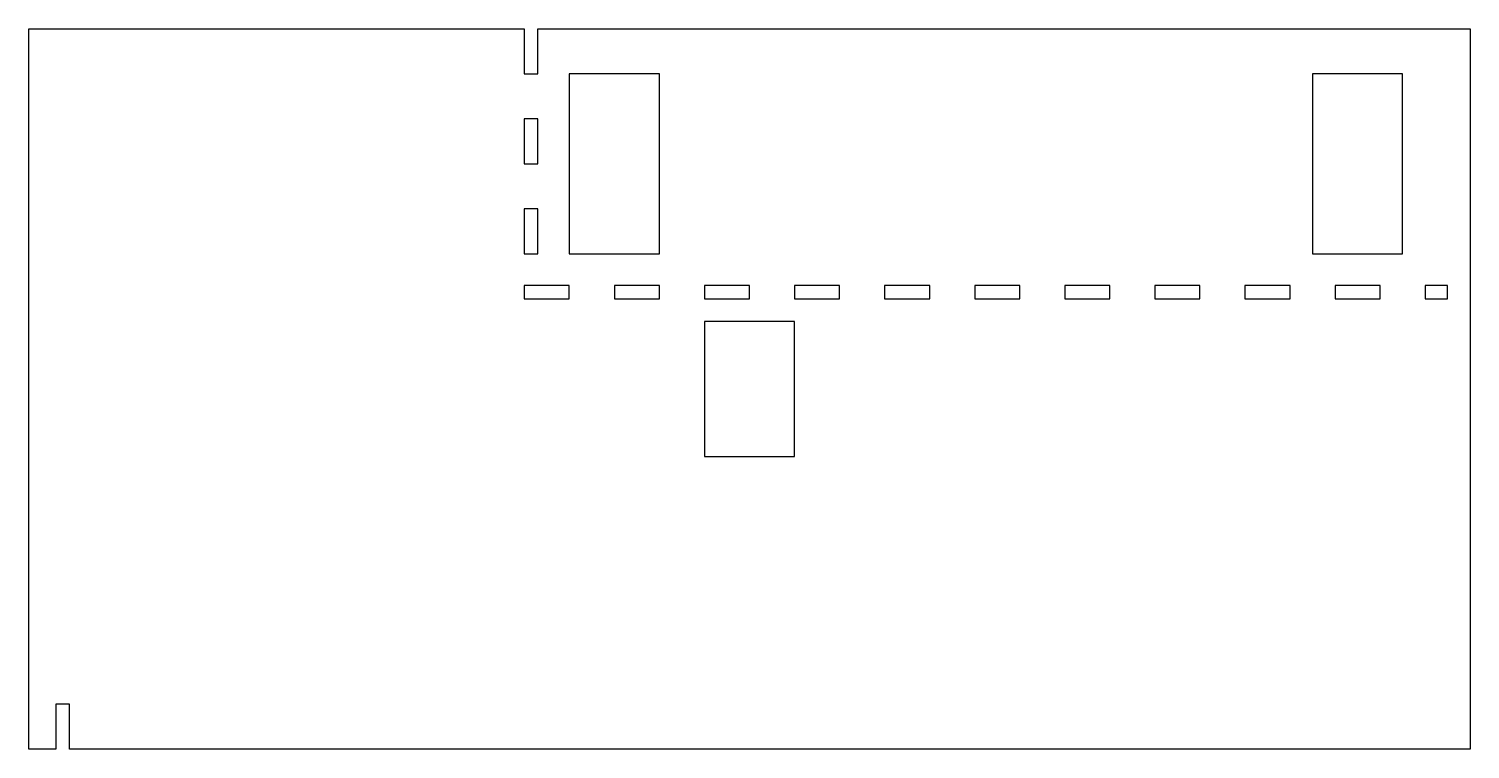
# Model space of a CAD drawing. Header units: millimetres. Extents: x 20 to 340, y 10 to 170.
import ezdxf

# ---------------------------------------------------------------- set-up
doc = ezdxf.new("R2010")
doc.units = ezdxf.units.MM
doc.layers.get('0').update_dxf_attribs({"linetype": 'CONTINUOUS'})

msp = doc.modelspace()

# ---------------------------------------------------------------- linework, layer by layer
for points in [[(133, 170), (340, 170), (340, 10), (29, 10), (29, 20), (26, 20), (26, 10), (20, 10), (20, 170), (130, 170), (130, 160), (133, 160)], [(140, 120), (160, 120), (160, 160), (140, 160)], [(305, 160), (305, 120), (325, 120), (325, 160)], [(133, 150), (130, 150), (130, 140), (133, 140)], [(133, 130), (130, 130), (130, 120), (133, 120)], [(140, 110), (140, 113), (130, 113), (130, 110)], [(160, 113), (150, 113), (150, 110), (160, 110)], [(170, 113), (170, 110), (180, 110), (180, 113)], [(190, 110), (200, 110), (200, 113), (190, 113)], [(210, 110), (220, 110), (220, 113), (210, 113)], [(230, 110), (240, 110), (240, 113), (230, 113)], [(250, 110), (260, 110), (260, 113), (250, 113)], [(270, 110), (280, 110), (280, 113), (270, 113)], [(290, 110), (300, 110), (300, 113), (290, 113)], [(310, 110), (320, 110), (320, 113), (310, 113)], [(330, 110), (335, 110), (335, 113), (330, 113)], [(190, 105), (170, 105), (170, 75), (190, 75)]]:
    msp.add_lwpolyline(points, close=True)

doc.saveas('drawing.dxf')
